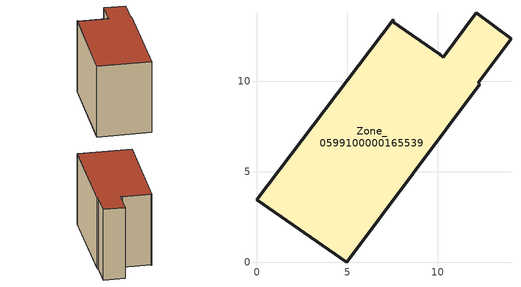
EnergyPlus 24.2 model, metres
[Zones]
Zone_0599100000165539
 floor ground (C_G): 10.1,11.49 10.3,11.34 12.11,13.79 14.04,12.35 12.22,9.91 12.3,9.85 4.97,0 0,3.45 7.52,13.41 7.57,13.38 7.51,13.28 z1.23
 wall outside (C_F): 4.97,0 12.3,9.85 12.22,9.91 14.04,12.35 12.11,13.79 10.3,11.34 10.1,11.49 7.51,13.28 7.57,13.38 7.52,13.41 0,3.45 4.97,0 z1.23:9.52
 roof outside (C_R): 10.1,11.49 7.51,13.28 7.57,13.38 7.52,13.41 0,3.45 4.97,0 12.3,9.85 12.22,9.91 14.04,12.35 12.11,13.79 10.3,11.34 z9.52
[BUILDING]
Pand.0599100000165539: North Axis=0; Terrain=City; Loads Convergence Tolerance Value=0.04; Temperature Convergence Tolerance Value=0.4; Solar Distribution=FullExterior; Maximum Number of Warmup Days=25; Minimum Number of Warmup Days=1
[Site:Location]
Rotterdam.The.Hague.AP_ZH_NLD Design_Conditions: Latitude=51.96; Longitude=4.45; Time Zone=1; Elevation=-4.5
[SITE:GROUNDTEMPERATURE:BUILDINGSURFACE]
18, 18, 18, 18, 18, 18, 18, 18, 18, 18, 18, 18
[MATERIAL] Thermal Absorptance=0.9; Solar Absorptance=0.7; Visible Absorptance=0.7
Name | Roughness | Thickness | Conductivity | Density | Specific Heat
G.TI.1965-1974 | MediumSmooth | 0.15 | 0.882353 | 540 | 1210
F.TI.1965-1974 | Rough | 0.3 | 0.697674 | 1920 | 840
R.TI.1965-1974 | MediumRough | 0.2 | 0.232558 | 1500 | 1000
[CONSTRUCTION]
C_G: G.TI.1965-1974
C_F: F.TI.1965-1974
C_R: R.TI.1965-1974
[ZONE]
Zone_0599100000165539: Type=1; Multiplier=1; Ceiling Height=Autocalculate; Volume=Autocalculate; Floor Area=autocalculate; Part of Total Floor Area=Yes
[ZONEINFILTRATION:DESIGNFLOWRATE]
Infil_Zone_0599100000165539: Zone or ZoneList or Space or SpaceList=Zone_0599100000165539; Schedule=AlwaysOn; Design Flow Rate Calculation Method=Flow/Area; Flow Rate per Floor Area=0.003; Constant Term Coefficient=1; Temperature Term Coefficient=0; Velocity Term Coefficient=0; Velocity Squared Term Coefficient=0
[HVACTEMPLATE:ZONE:IDEALLOADSAIRSYSTEM]
Zone_0599100000165539: Maximum Heating Supply Air Temperature=50; Minimum Cooling Supply Air Temperature=13; Maximum Heating Supply Air Humidity Ratio=0.0156; Minimum Cooling Supply Air Humidity Ratio=0.0077; Heating Limit=NoLimit; Cooling Limit=NoLimit; Dehumidification Control Type=ConstantSensibleHeatRatio; Cooling Sensible Heat Ratio=0.7; Dehumidification Setpoint=60; Humidification Control Type=None; Humidification Setpoint=30; Outdoor Air Method=None; Outdoor Air Flow Rate per Person=0.00944; Outdoor Air Flow Rate per Zone Floor Area=0; Outdoor Air Flow Rate per Zone=0; Demand Controlled Ventilation Type=None; Outdoor Air Economizer Type=NoEconomizer; Heat Recovery Type=None; Sensible Heat Recovery Effectiveness=0.7; Latent Heat Recovery Effectiveness=0.65
[ZONECONTROL:THERMOSTAT]
ThermostatControl_Zone_0599100000165539: Zone or ZoneList=Zone_0599100000165539; Control Type Schedule=DualSetpointControlType; Control 1=Thermostat_Zone_0599100000165539; Temperature Difference Between Cutout And Setpoint=0
[THERMOSTATSETPOINT:DUALSETPOINT]
Thermostat_Zone_0599100000165539: Heating Setpoint Temperature Schedule=HeatingSetpoint_Zone_0599100000165539; Cooling Setpoint Temperature Schedule=CoolingSetpoint_Zone_0599100000165539
[SCHEDULE:COMPACT]
HeatingSetpoint_Zone_0599100000165539: Through: 12/31, For: AllDays, Until: 24:00, 21
CoolingSetpoint_Zone_0599100000165539: Through: 12/31, For: AllDays, Until: 24:00, 24
DualSetpointControlType: Through: 12/31, For: AllDays, Until: 24:00, 4
AlwaysOn: Through: 12/31, For: AllDays, Until: 24:00, 1
